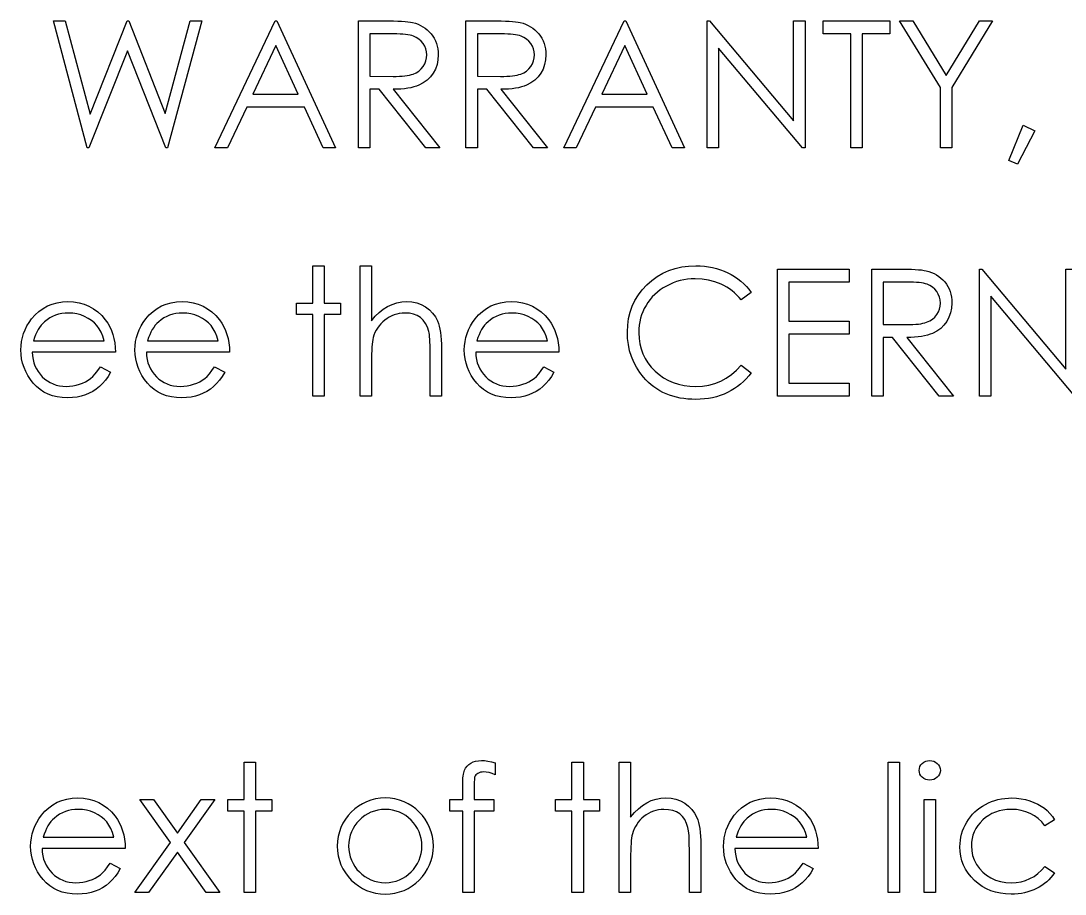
# Model space of a CAD drawing. Header units: millimetres. Extents: x -49 to 245, y 0 to 119.
# Drawn here: x -29.75 to -1.01, y 67.33 to 91.38 of the extents above; entities that cross this region are included whole.
import ezdxf

# ---------------------------------------------------------------- set-up
doc = ezdxf.new("R2010")
doc.units = ezdxf.units.MM

msp = doc.modelspace()

# ---------------------------------------------------------------- linework, layer by layer
at = {"color": 7, "linetype": 'Continuous', "flags": 128}
for points in [[(-28.852, 91.379), (-28.528, 91.379), (-28.528, 91.379), (-27.843, 88.812), (-27.843, 88.812), (-26.824, 91.379), (-26.824, 91.379), (-26.778, 91.379), (-26.778, 91.379), (-25.779, 88.829), (-25.779, 88.829), (-25.09, 91.379), (-25.09, 91.379), (-24.769, 91.379), (-24.769, 91.379), (-25.713, 87.879), (-25.713, 87.879), (-25.758, 87.879), (-25.758, 87.879), (-26.811, 90.555), (-26.811, 90.555), (-27.876, 87.879), (-27.876, 87.879), (-27.921, 87.879), (-27.921, 87.879), (-28.852, 91.379)], [(-22.705, 91.379), (-21.09, 87.879), (-21.09, 87.879), (-21.431, 87.879), (-21.431, 87.879), (-21.948, 89), (-21.948, 89), (-23.535, 89), (-23.535, 89), (-24.067, 87.879), (-24.067, 87.879), (-24.41, 87.879), (-24.41, 87.879), (-22.75, 91.379), (-22.75, 91.379), (-22.705, 91.379)], [(-20.461, 91.379), (-19.761, 91.379), (-19.761, 91.379), (-19.621, 91.378), (-19.492, 91.376), (-19.375, 91.371), (-19.27, 91.367), (-19.177, 91.36), (-19.096, 91.352), (-19.025, 91.342), (-18.968, 91.331), (-18.968, 91.331), (-18.892, 91.311), (-18.819, 91.285), (-18.749, 91.254), (-18.684, 91.218), (-18.622, 91.177), (-18.564, 91.13), (-18.509, 91.079), (-18.459, 91.022), (-18.413, 90.962), (-18.373, 90.898), (-18.339, 90.83), (-18.312, 90.759), (-18.29, 90.685), (-18.275, 90.608), (-18.265, 90.527), (-18.263, 90.443), (-18.263, 90.443), (-18.271, 90.303), (-18.297, 90.173), (-18.34, 90.051), (-18.401, 89.937), (-18.477, 89.835), (-18.568, 89.746), (-18.675, 89.67), (-18.795, 89.607), (-18.863, 89.582), (-18.936, 89.558), (-19.015, 89.539), (-19.1, 89.523), (-19.192, 89.511), (-19.29, 89.502), (-19.394, 89.496), (-19.504, 89.494), (-19.504, 89.494), (-18.218, 87.879), (-18.218, 87.879), (-18.606, 87.879), (-18.606, 87.879), (-19.892, 89.494), (-19.892, 89.494), (-20.147, 89.494), (-20.147, 89.494), (-20.147, 87.879), (-20.147, 87.879), (-20.461, 87.879), (-20.461, 87.879), (-20.461, 91.379)], [(-17.5, 91.379), (-16.799, 91.379), (-16.799, 91.379), (-16.659, 91.378), (-16.53, 91.376), (-16.414, 91.371), (-16.309, 91.367), (-16.215, 91.36), (-16.134, 91.352), (-16.064, 91.342), (-16.006, 91.331), (-16.006, 91.331), (-15.93, 91.311), (-15.857, 91.285), (-15.788, 91.254), (-15.722, 91.218), (-15.661, 91.177), (-15.603, 91.13), (-15.548, 91.079), (-15.497, 91.022), (-15.451, 90.962), (-15.411, 90.898), (-15.377, 90.83), (-15.35, 90.759), (-15.328, 90.685), (-15.313, 90.608), (-15.304, 90.527), (-15.301, 90.443), (-15.301, 90.443), (-15.309, 90.303), (-15.335, 90.173), (-15.379, 90.051), (-15.439, 89.937), (-15.516, 89.835), (-15.607, 89.746), (-15.713, 89.67), (-15.834, 89.607), (-15.901, 89.582), (-15.974, 89.558), (-16.053, 89.539), (-16.139, 89.523), (-16.231, 89.511), (-16.328, 89.502), (-16.432, 89.496), (-16.542, 89.494), (-16.542, 89.494), (-15.256, 87.879), (-15.256, 87.879), (-15.645, 87.879), (-15.645, 87.879), (-16.93, 89.494), (-16.93, 89.494), (-17.186, 89.494), (-17.186, 89.494), (-17.186, 87.879), (-17.186, 87.879), (-17.5, 87.879), (-17.5, 87.879), (-17.5, 91.379)], [(-13.102, 91.379), (-11.487, 87.879), (-11.487, 87.879), (-11.828, 87.879), (-11.828, 87.879), (-12.346, 89), (-12.346, 89), (-13.932, 89), (-13.932, 89), (-14.465, 87.879), (-14.465, 87.879), (-14.807, 87.879), (-14.807, 87.879), (-13.147, 91.379), (-13.147, 91.379), (-13.102, 91.379)], [(-10.859, 87.879), (-10.859, 91.379), (-10.859, 91.379), (-10.793, 91.379), (-10.793, 91.379), (-8.481, 88.624), (-8.481, 88.624), (-8.481, 91.379), (-8.481, 91.379), (-8.166, 91.379), (-8.166, 91.379), (-8.166, 87.879), (-8.166, 87.879), (-8.238, 87.879), (-8.238, 87.879), (-10.545, 90.627), (-10.545, 90.627), (-10.545, 87.879), (-10.545, 87.879), (-10.859, 87.879)], [(-7.673, 91.02), (-7.673, 91.379), (-7.673, 91.379), (-5.833, 91.379), (-5.833, 91.379), (-5.833, 91.02), (-5.833, 91.02), (-6.596, 91.02), (-6.596, 91.02), (-6.596, 87.879), (-6.596, 87.879), (-6.91, 87.879), (-6.91, 87.879), (-6.91, 91.02), (-6.91, 91.02), (-7.673, 91.02)], [(-5.564, 91.379), (-5.204, 91.379), (-5.204, 91.379), (-4.284, 89.875), (-4.284, 89.875), (-3.366, 91.379), (-3.366, 91.379), (-3.006, 91.379), (-3.006, 91.379), (-4.128, 89.542), (-4.128, 89.542), (-4.128, 87.879), (-4.128, 87.879), (-4.442, 87.879), (-4.442, 87.879), (-4.442, 89.542), (-4.442, 89.542), (-5.564, 91.379)], [(-20.147, 91.02), (-20.147, 89.853), (-20.147, 89.853), (-19.506, 89.848), (-19.506, 89.848), (-19.417, 89.849), (-19.333, 89.852), (-19.255, 89.857), (-19.182, 89.864), (-19.117, 89.873), (-19.057, 89.884), (-19.003, 89.898), (-18.955, 89.913), (-18.871, 89.951), (-18.796, 89.998), (-18.732, 90.055), (-18.677, 90.122), (-18.633, 90.196), (-18.602, 90.274), (-18.583, 90.357), (-18.577, 90.443), (-18.577, 90.443), (-18.583, 90.527), (-18.602, 90.608), (-18.634, 90.684), (-18.678, 90.757), (-18.733, 90.823), (-18.795, 90.878), (-18.866, 90.923), (-18.944, 90.959), (-18.989, 90.973), (-19.04, 90.985), (-19.098, 90.996), (-19.163, 91.004), (-19.235, 91.011), (-19.314, 91.016), (-19.399, 91.019), (-19.491, 91.02), (-19.491, 91.02), (-20.147, 91.02)], [(-17.186, 91.02), (-17.186, 89.853), (-17.186, 89.853), (-16.545, 89.848), (-16.545, 89.848), (-16.455, 89.849), (-16.371, 89.852), (-16.293, 89.857), (-16.221, 89.864), (-16.155, 89.873), (-16.095, 89.884), (-16.041, 89.898), (-15.994, 89.913), (-15.91, 89.951), (-15.835, 89.998), (-15.77, 90.055), (-15.715, 90.122), (-15.671, 90.196), (-15.64, 90.274), (-15.621, 90.357), (-15.615, 90.443), (-15.615, 90.443), (-15.621, 90.527), (-15.64, 90.608), (-15.673, 90.684), (-15.717, 90.757), (-15.772, 90.823), (-15.834, 90.878), (-15.904, 90.923), (-15.983, 90.959), (-16.027, 90.973), (-16.079, 90.985), (-16.137, 90.996), (-16.201, 91.004), (-16.274, 91.011), (-16.352, 91.016), (-16.438, 91.019), (-16.529, 91.02), (-16.529, 91.02), (-17.186, 91.02)], [(-22.731, 90.696), (-23.365, 89.359), (-23.365, 89.359), (-22.114, 89.359), (-22.114, 89.359), (-22.731, 90.696)], [(-13.128, 90.696), (-13.762, 89.359), (-13.762, 89.359), (-12.511, 89.359), (-12.511, 89.359), (-13.128, 90.696)], [(-2.161, 88.507), (-1.84, 88.351), (-1.84, 88.351), (-2.322, 87.43), (-2.322, 87.43), (-2.557, 87.532), (-2.557, 87.532), (-2.161, 88.507)], [(-21.718, 84.635), (-21.404, 84.635), (-21.404, 84.635), (-21.404, 83.603), (-21.404, 83.603), (-20.955, 83.603), (-20.955, 83.603), (-20.955, 83.289), (-20.955, 83.289), (-21.404, 83.289), (-21.404, 83.289), (-21.404, 81.045), (-21.404, 81.045), (-21.718, 81.045), (-21.718, 81.045), (-21.718, 83.289), (-21.718, 83.289), (-22.166, 83.289), (-22.166, 83.289), (-22.166, 83.603), (-22.166, 83.603), (-21.718, 83.603), (-21.718, 83.603), (-21.718, 84.635)], [(-20.416, 84.635), (-20.102, 84.635), (-20.102, 84.635), (-20.102, 83.12), (-20.102, 83.12), (-19.999, 83.244), (-19.889, 83.351), (-19.776, 83.442), (-19.656, 83.516), (-19.532, 83.573), (-19.403, 83.615), (-19.269, 83.639), (-19.129, 83.648), (-19.129, 83.648), (-18.988, 83.639), (-18.854, 83.612), (-18.73, 83.566), (-18.613, 83.503), (-18.508, 83.425), (-18.417, 83.334), (-18.341, 83.231), (-18.28, 83.115), (-18.255, 83.05), (-18.233, 82.975), (-18.215, 82.893), (-18.2, 82.802), (-18.188, 82.702), (-18.18, 82.594), (-18.174, 82.477), (-18.173, 82.351), (-18.173, 82.351), (-18.173, 81.045), (-18.173, 81.045), (-18.487, 81.045), (-18.487, 81.045), (-18.487, 82.248), (-18.487, 82.248), (-18.488, 82.353), (-18.489, 82.448), (-18.492, 82.534), (-18.496, 82.612), (-18.501, 82.68), (-18.507, 82.739), (-18.515, 82.79), (-18.523, 82.83), (-18.523, 82.83), (-18.561, 82.948), (-18.612, 83.05), (-18.675, 83.137), (-18.751, 83.207), (-18.84, 83.263), (-18.942, 83.302), (-19.057, 83.326), (-19.185, 83.334), (-19.185, 83.334), (-19.26, 83.331), (-19.334, 83.322), (-19.406, 83.306), (-19.476, 83.285), (-19.544, 83.257), (-19.609, 83.224), (-19.673, 83.184), (-19.734, 83.139), (-19.792, 83.088), (-19.845, 83.036), (-19.893, 82.98), (-19.935, 82.921), (-19.973, 82.859), (-20.005, 82.794), (-20.032, 82.726), (-20.054, 82.656), (-20.054, 82.656), (-20.065, 82.605), (-20.075, 82.544), (-20.083, 82.473), (-20.09, 82.392), (-20.095, 82.302), (-20.1, 82.201), (-20.102, 82.091), (-20.102, 81.97), (-20.102, 81.97), (-20.102, 81.045), (-20.102, 81.045), (-20.416, 81.045), (-20.416, 81.045), (-20.416, 84.635)], [(-9.647, 83.903), (-9.922, 83.693), (-9.922, 83.693), (-9.982, 83.762), (-10.044, 83.827), (-10.109, 83.888), (-10.177, 83.945), (-10.249, 83.997), (-10.322, 84.045), (-10.4, 84.088), (-10.479, 84.127), (-10.646, 84.193), (-10.821, 84.239), (-11.003, 84.267), (-11.194, 84.276), (-11.194, 84.276), (-11.299, 84.273), (-11.403, 84.263), (-11.504, 84.248), (-11.603, 84.226), (-11.702, 84.198), (-11.797, 84.164), (-11.89, 84.124), (-11.982, 84.078), (-12.07, 84.026), (-12.153, 83.97), (-12.231, 83.909), (-12.304, 83.845), (-12.372, 83.776), (-12.434, 83.703), (-12.492, 83.625), (-12.544, 83.544), (-12.591, 83.459), (-12.631, 83.371), (-12.666, 83.282), (-12.694, 83.189), (-12.715, 83.093), (-12.731, 82.996), (-12.741, 82.895), (-12.743, 82.792), (-12.743, 82.792), (-12.736, 82.637), (-12.715, 82.489), (-12.681, 82.347), (-12.632, 82.213), (-12.569, 82.084), (-12.492, 81.962), (-12.402, 81.846), (-12.297, 81.737), (-12.182, 81.638), (-12.06, 81.552), (-11.93, 81.48), (-11.793, 81.42), (-11.649, 81.374), (-11.497, 81.341), (-11.338, 81.321), (-11.172, 81.314), (-11.172, 81.314), (-10.989, 81.324), (-10.814, 81.351), (-10.646, 81.396), (-10.486, 81.46), (-10.334, 81.542), (-10.188, 81.643), (-10.052, 81.761), (-9.922, 81.898), (-9.922, 81.898), (-9.647, 81.69), (-9.647, 81.69), (-9.715, 81.605), (-9.786, 81.524), (-9.861, 81.449), (-9.94, 81.379), (-10.024, 81.313), (-10.111, 81.253), (-10.203, 81.197), (-10.299, 81.147), (-10.397, 81.102), (-10.499, 81.063), (-10.604, 81.03), (-10.712, 81.003), (-10.822, 80.982), (-10.935, 80.967), (-11.051, 80.958), (-11.17, 80.955), (-11.17, 80.955), (-11.283, 80.958), (-11.393, 80.965), (-11.5, 80.977), (-11.603, 80.994), (-11.704, 81.015), (-11.802, 81.042), (-11.896, 81.073), (-11.988, 81.108), (-12.077, 81.149), (-12.163, 81.195), (-12.246, 81.245), (-12.326, 81.3), (-12.402, 81.359), (-12.476, 81.424), (-12.546, 81.493), (-12.614, 81.568), (-12.614, 81.568), (-12.717, 81.7), (-12.808, 81.84), (-12.884, 81.985), (-12.947, 82.138), (-12.995, 82.297), (-13.029, 82.464), (-13.05, 82.636), (-13.057, 82.816), (-13.057, 82.816), (-13.049, 83.004), (-13.024, 83.185), (-12.982, 83.358), (-12.923, 83.524), (-12.848, 83.681), (-12.755, 83.832), (-12.647, 83.974), (-12.52, 84.11), (-12.382, 84.233), (-12.235, 84.34), (-12.079, 84.429), (-11.915, 84.504), (-11.743, 84.561), (-11.562, 84.602), (-11.372, 84.627), (-11.174, 84.635), (-11.174, 84.635), (-11.054, 84.632), (-10.936, 84.623), (-10.822, 84.608), (-10.71, 84.587), (-10.601, 84.56), (-10.496, 84.526), (-10.393, 84.487), (-10.293, 84.442), (-10.197, 84.392), (-10.105, 84.336), (-10.017, 84.276), (-9.935, 84.211), (-9.856, 84.141), (-9.782, 84.067), (-9.712, 83.987), (-9.647, 83.903)], [(-8.929, 84.545), (-6.955, 84.545), (-6.955, 84.545), (-6.955, 84.186), (-6.955, 84.186), (-8.615, 84.186), (-8.615, 84.186), (-8.615, 83.109), (-8.615, 83.109), (-6.955, 83.109), (-6.955, 83.109), (-6.955, 82.75), (-6.955, 82.75), (-8.615, 82.75), (-8.615, 82.75), (-8.615, 81.404), (-8.615, 81.404), (-6.955, 81.404), (-6.955, 81.404), (-6.955, 81.045), (-6.955, 81.045), (-8.929, 81.045), (-8.929, 81.045), (-8.929, 84.545)], [(-6.327, 84.545), (-5.626, 84.545), (-5.626, 84.545), (-5.486, 84.544), (-5.357, 84.542), (-5.241, 84.538), (-5.135, 84.533), (-5.042, 84.526), (-4.961, 84.519), (-4.891, 84.509), (-4.833, 84.498), (-4.833, 84.498), (-4.757, 84.477), (-4.684, 84.451), (-4.615, 84.42), (-4.549, 84.385), (-4.488, 84.343), (-4.429, 84.297), (-4.375, 84.246), (-4.324, 84.189), (-4.278, 84.129), (-4.238, 84.064), (-4.204, 83.997), (-4.177, 83.926), (-4.155, 83.852), (-4.14, 83.775), (-4.131, 83.693), (-4.128, 83.609), (-4.128, 83.609), (-4.136, 83.47), (-4.162, 83.339), (-4.206, 83.217), (-4.266, 83.104), (-4.343, 83.001), (-4.434, 82.912), (-4.54, 82.837), (-4.661, 82.774), (-4.728, 82.748), (-4.801, 82.725), (-4.88, 82.706), (-4.966, 82.69), (-5.058, 82.677), (-5.155, 82.668), (-5.259, 82.663), (-5.369, 82.661), (-5.369, 82.661), (-4.083, 81.045), (-4.083, 81.045), (-4.472, 81.045), (-4.472, 81.045), (-5.757, 82.661), (-5.757, 82.661), (-6.013, 82.661), (-6.013, 82.661), (-6.013, 81.045), (-6.013, 81.045), (-6.327, 81.045), (-6.327, 81.045), (-6.327, 84.545)], [(-3.365, 81.045), (-3.365, 84.545), (-3.365, 84.545), (-3.299, 84.545), (-3.299, 84.545), (-0.987, 81.79), (-0.987, 81.79), (-0.987, 84.545), (-0.987, 84.545), (-0.673, 84.545), (-0.673, 84.545), (-0.673, 81.045), (-0.673, 81.045), (-0.744, 81.045), (-0.744, 81.045), (-3.051, 83.794), (-3.051, 83.794), (-3.051, 81.045), (-3.051, 81.045), (-3.365, 81.045)], [(-6.013, 84.186), (-6.013, 83.02), (-6.013, 83.02), (-5.372, 83.015), (-5.372, 83.015), (-5.282, 83.015), (-5.198, 83.019), (-5.12, 83.024), (-5.048, 83.031), (-4.982, 83.04), (-4.922, 83.051), (-4.868, 83.064), (-4.821, 83.08), (-4.737, 83.118), (-4.662, 83.165), (-4.597, 83.222), (-4.542, 83.289), (-4.498, 83.363), (-4.467, 83.441), (-4.448, 83.524), (-4.442, 83.61), (-4.442, 83.61), (-4.448, 83.694), (-4.467, 83.775), (-4.5, 83.851), (-4.544, 83.923), (-4.598, 83.989), (-4.661, 84.045), (-4.731, 84.09), (-4.809, 84.125), (-4.854, 84.139), (-4.906, 84.152), (-4.964, 84.162), (-5.028, 84.171), (-5.1, 84.178), (-5.179, 84.183), (-5.265, 84.186), (-5.356, 84.186), (-5.356, 84.186), (-6.013, 84.186)], [(-27.561, 81.853), (-27.282, 81.706), (-27.282, 81.706), (-27.351, 81.589), (-27.424, 81.484), (-27.503, 81.39), (-27.587, 81.309), (-27.676, 81.238), (-27.77, 81.176), (-27.87, 81.123), (-27.975, 81.079), (-28.087, 81.044), (-28.205, 81.02), (-28.331, 81.005), (-28.463, 81), (-28.463, 81), (-28.61, 81.007), (-28.749, 81.026), (-28.88, 81.057), (-29.002, 81.101), (-29.116, 81.158), (-29.222, 81.227), (-29.32, 81.309), (-29.409, 81.404), (-29.489, 81.507), (-29.558, 81.612), (-29.617, 81.722), (-29.664, 81.835), (-29.702, 81.95), (-29.729, 82.069), (-29.744, 82.192), (-29.75, 82.317), (-29.75, 82.317), (-29.745, 82.435), (-29.732, 82.55), (-29.708, 82.661), (-29.676, 82.77), (-29.635, 82.875), (-29.584, 82.977), (-29.524, 83.076), (-29.455, 83.171), (-29.455, 83.171), (-29.358, 83.282), (-29.253, 83.38), (-29.14, 83.461), (-29.019, 83.529), (-28.89, 83.58), (-28.753, 83.618), (-28.608, 83.64), (-28.456, 83.648), (-28.456, 83.648), (-28.298, 83.64), (-28.149, 83.616), (-28.008, 83.577), (-27.876, 83.522), (-27.751, 83.451), (-27.634, 83.364), (-27.526, 83.262), (-27.426, 83.144), (-27.426, 83.144), (-27.361, 83.052), (-27.306, 82.956), (-27.258, 82.853), (-27.219, 82.745), (-27.189, 82.631), (-27.166, 82.512), (-27.153, 82.387), (-27.147, 82.257), (-27.147, 82.257), (-29.436, 82.257), (-29.436, 82.257), (-29.429, 82.156), (-29.415, 82.059), (-29.393, 81.967), (-29.362, 81.88), (-29.324, 81.798), (-29.278, 81.72), (-29.223, 81.647), (-29.161, 81.579), (-29.092, 81.517), (-29.02, 81.463), (-28.943, 81.417), (-28.863, 81.38), (-28.779, 81.352), (-28.69, 81.331), (-28.599, 81.319), (-28.502, 81.314), (-28.502, 81.314), (-28.409, 81.318), (-28.317, 81.329), (-28.226, 81.348), (-28.136, 81.374), (-28.05, 81.406), (-27.97, 81.444), (-27.898, 81.486), (-27.832, 81.533), (-27.768, 81.59), (-27.702, 81.663), (-27.632, 81.75), (-27.561, 81.853)], [(-24.42, 81.853), (-24.141, 81.706), (-24.141, 81.706), (-24.21, 81.589), (-24.283, 81.484), (-24.362, 81.39), (-24.446, 81.309), (-24.535, 81.238), (-24.629, 81.176), (-24.729, 81.123), (-24.834, 81.079), (-24.946, 81.044), (-25.064, 81.02), (-25.19, 81.005), (-25.322, 81), (-25.322, 81), (-25.469, 81.007), (-25.608, 81.026), (-25.739, 81.057), (-25.861, 81.101), (-25.975, 81.158), (-26.081, 81.227), (-26.179, 81.309), (-26.268, 81.404), (-26.348, 81.507), (-26.417, 81.612), (-26.476, 81.722), (-26.523, 81.835), (-26.561, 81.95), (-26.588, 82.069), (-26.603, 82.192), (-26.609, 82.317), (-26.609, 82.317), (-26.604, 82.435), (-26.591, 82.55), (-26.567, 82.661), (-26.535, 82.77), (-26.494, 82.875), (-26.443, 82.977), (-26.383, 83.076), (-26.314, 83.171), (-26.314, 83.171), (-26.217, 83.282), (-26.112, 83.38), (-25.999, 83.461), (-25.877, 83.529), (-25.748, 83.58), (-25.612, 83.618), (-25.467, 83.64), (-25.314, 83.648), (-25.314, 83.648), (-25.157, 83.64), (-25.008, 83.616), (-24.867, 83.577), (-24.735, 83.522), (-24.61, 83.451), (-24.493, 83.364), (-24.385, 83.262), (-24.285, 83.144), (-24.285, 83.144), (-24.22, 83.052), (-24.165, 82.956), (-24.117, 82.853), (-24.078, 82.745), (-24.048, 82.631), (-24.025, 82.512), (-24.012, 82.387), (-24.006, 82.257), (-24.006, 82.257), (-26.295, 82.257), (-26.295, 82.257), (-26.288, 82.156), (-26.274, 82.059), (-26.252, 81.967), (-26.221, 81.88), (-26.183, 81.798), (-26.137, 81.72), (-26.082, 81.647), (-26.02, 81.579), (-25.951, 81.517), (-25.879, 81.463), (-25.802, 81.417), (-25.722, 81.38), (-25.638, 81.352), (-25.549, 81.331), (-25.458, 81.319), (-25.361, 81.314), (-25.361, 81.314), (-25.268, 81.318), (-25.176, 81.329), (-25.085, 81.348), (-24.995, 81.374), (-24.909, 81.406), (-24.829, 81.444), (-24.757, 81.486), (-24.691, 81.533), (-24.627, 81.59), (-24.561, 81.663), (-24.491, 81.75), (-24.42, 81.853)], [(-15.356, 81.853), (-15.077, 81.706), (-15.077, 81.706), (-15.145, 81.589), (-15.219, 81.484), (-15.298, 81.39), (-15.382, 81.309), (-15.471, 81.238), (-15.565, 81.176), (-15.665, 81.123), (-15.77, 81.079), (-15.882, 81.044), (-16, 81.02), (-16.126, 81.005), (-16.258, 81), (-16.258, 81), (-16.405, 81.007), (-16.544, 81.026), (-16.675, 81.057), (-16.797, 81.101), (-16.911, 81.158), (-17.017, 81.227), (-17.115, 81.309), (-17.204, 81.404), (-17.284, 81.507), (-17.353, 81.612), (-17.411, 81.722), (-17.459, 81.835), (-17.497, 81.95), (-17.524, 82.069), (-17.539, 82.192), (-17.545, 82.317), (-17.545, 82.317), (-17.54, 82.435), (-17.526, 82.55), (-17.503, 82.661), (-17.471, 82.77), (-17.43, 82.875), (-17.379, 82.977), (-17.319, 83.076), (-17.25, 83.171), (-17.25, 83.171), (-17.153, 83.282), (-17.048, 83.38), (-16.935, 83.461), (-16.813, 83.529), (-16.684, 83.58), (-16.548, 83.618), (-16.403, 83.64), (-16.25, 83.648), (-16.25, 83.648), (-16.093, 83.64), (-15.944, 83.616), (-15.803, 83.577), (-15.671, 83.522), (-15.546, 83.451), (-15.429, 83.364), (-15.321, 83.262), (-15.22, 83.144), (-15.22, 83.144), (-15.156, 83.052), (-15.101, 82.956), (-15.053, 82.853), (-15.014, 82.745), (-14.983, 82.631), (-14.961, 82.512), (-14.948, 82.387), (-14.942, 82.257), (-14.942, 82.257), (-17.231, 82.257), (-17.231, 82.257), (-17.224, 82.156), (-17.21, 82.059), (-17.188, 81.967), (-17.157, 81.88), (-17.119, 81.798), (-17.073, 81.72), (-17.018, 81.647), (-16.956, 81.579), (-16.887, 81.517), (-16.815, 81.463), (-16.738, 81.417), (-16.658, 81.38), (-16.574, 81.352), (-16.485, 81.331), (-16.393, 81.319), (-16.297, 81.314), (-16.297, 81.314), (-16.203, 81.318), (-16.112, 81.329), (-16.02, 81.348), (-15.931, 81.374), (-15.844, 81.406), (-15.765, 81.444), (-15.693, 81.486), (-15.627, 81.533), (-15.563, 81.59), (-15.497, 81.663), (-15.427, 81.75), (-15.356, 81.853)], [(-27.461, 82.571), (-27.498, 82.695), (-27.544, 82.806), (-27.597, 82.903), (-27.657, 82.987), (-27.726, 83.062), (-27.806, 83.128), (-27.895, 83.187), (-27.996, 83.238), (-28.102, 83.28), (-28.212, 83.31), (-28.324, 83.328), (-28.439, 83.334), (-28.439, 83.334), (-28.533, 83.33), (-28.624, 83.319), (-28.712, 83.3), (-28.796, 83.274), (-28.877, 83.24), (-28.954, 83.199), (-29.028, 83.15), (-29.098, 83.094), (-29.098, 83.094), (-29.148, 83.048), (-29.193, 82.996), (-29.236, 82.939), (-29.275, 82.877), (-29.312, 82.808), (-29.345, 82.734), (-29.375, 82.656), (-29.403, 82.571), (-29.403, 82.571), (-27.461, 82.571)], [(-24.32, 82.571), (-24.357, 82.695), (-24.403, 82.806), (-24.456, 82.903), (-24.516, 82.987), (-24.585, 83.062), (-24.665, 83.128), (-24.754, 83.187), (-24.855, 83.238), (-24.961, 83.28), (-25.071, 83.31), (-25.183, 83.328), (-25.298, 83.334), (-25.298, 83.334), (-25.392, 83.33), (-25.483, 83.319), (-25.571, 83.3), (-25.655, 83.274), (-25.736, 83.24), (-25.813, 83.199), (-25.887, 83.15), (-25.957, 83.094), (-25.957, 83.094), (-26.006, 83.048), (-26.052, 82.996), (-26.095, 82.939), (-26.134, 82.877), (-26.171, 82.808), (-26.204, 82.734), (-26.234, 82.656), (-26.262, 82.571), (-26.262, 82.571), (-24.32, 82.571)], [(-15.256, 82.571), (-15.293, 82.695), (-15.339, 82.806), (-15.392, 82.903), (-15.452, 82.987), (-15.521, 83.062), (-15.6, 83.128), (-15.69, 83.187), (-15.79, 83.238), (-15.897, 83.28), (-16.007, 83.31), (-16.119, 83.328), (-16.234, 83.334), (-16.234, 83.334), (-16.328, 83.33), (-16.419, 83.319), (-16.507, 83.3), (-16.59, 83.274), (-16.672, 83.24), (-16.749, 83.199), (-16.822, 83.15), (-16.893, 83.094), (-16.893, 83.094), (-16.942, 83.048), (-16.988, 82.996), (-17.031, 82.939), (-17.07, 82.877), (-17.106, 82.808), (-17.14, 82.734), (-17.17, 82.656), (-17.198, 82.571), (-17.198, 82.571), (-15.256, 82.571)], [(-16.692, 70.947), (-16.692, 70.62), (-16.692, 70.62), (-16.782, 70.655), (-16.865, 70.679), (-16.941, 70.694), (-17.01, 70.699), (-17.01, 70.699), (-17.057, 70.696), (-17.101, 70.689), (-17.139, 70.677), (-17.174, 70.659), (-17.204, 70.638), (-17.228, 70.616), (-17.245, 70.592), (-17.256, 70.567), (-17.261, 70.552), (-17.264, 70.531), (-17.267, 70.504), (-17.269, 70.473), (-17.271, 70.435), (-17.272, 70.393), (-17.273, 70.344), (-17.273, 70.291), (-17.273, 70.291), (-17.273, 69.936), (-17.273, 69.936), (-16.737, 69.936), (-16.737, 69.936), (-16.737, 69.622), (-16.737, 69.622), (-17.274, 69.622), (-17.274, 69.622), (-17.275, 67.379), (-17.275, 67.379), (-17.59, 67.379), (-17.59, 67.379), (-17.59, 69.622), (-17.59, 69.622), (-17.948, 69.622), (-17.948, 69.622), (-17.948, 69.936), (-17.948, 69.936), (-17.59, 69.936), (-17.59, 69.936), (-17.59, 70.345), (-17.59, 70.345), (-17.589, 70.413), (-17.586, 70.475), (-17.583, 70.533), (-17.577, 70.586), (-17.57, 70.633), (-17.561, 70.676), (-17.551, 70.714), (-17.539, 70.746), (-17.51, 70.803), (-17.471, 70.855), (-17.424, 70.9), (-17.368, 70.94), (-17.304, 70.972), (-17.234, 70.995), (-17.158, 71.008), (-17.075, 71.013), (-17.075, 71.013), (-16.991, 71.009), (-16.899, 70.997), (-16.799, 70.976), (-16.692, 70.947)], [(-4.735, 71.013), (-4.677, 71.008), (-4.623, 70.993), (-4.573, 70.968), (-4.528, 70.934), (-4.49, 70.893), (-4.464, 70.846), (-4.448, 70.796), (-4.442, 70.742), (-4.442, 70.742), (-4.448, 70.69), (-4.464, 70.641), (-4.49, 70.595), (-4.528, 70.554), (-4.573, 70.52), (-4.623, 70.494), (-4.677, 70.48), (-4.735, 70.475), (-4.735, 70.475), (-4.793, 70.48), (-4.845, 70.494), (-4.895, 70.52), (-4.94, 70.554), (-4.977, 70.595), (-5.004, 70.641), (-5.02, 70.69), (-5.025, 70.742), (-5.025, 70.742), (-5.02, 70.796), (-5.004, 70.846), (-4.977, 70.893), (-4.94, 70.934), (-4.895, 70.968), (-4.845, 70.993), (-4.793, 71.008), (-4.735, 71.013)], [(-23.602, 70.968), (-23.288, 70.968), (-23.288, 70.968), (-23.288, 69.936), (-23.288, 69.936), (-22.84, 69.936), (-22.84, 69.936), (-22.84, 69.622), (-22.84, 69.622), (-23.288, 69.622), (-23.288, 69.622), (-23.288, 67.379), (-23.288, 67.379), (-23.602, 67.379), (-23.602, 67.379), (-23.602, 69.622), (-23.602, 69.622), (-24.051, 69.622), (-24.051, 69.622), (-24.051, 69.936), (-24.051, 69.936), (-23.602, 69.936), (-23.602, 69.936), (-23.602, 70.968)], [(-14.583, 70.968), (-14.269, 70.968), (-14.269, 70.968), (-14.269, 69.936), (-14.269, 69.936), (-13.82, 69.936), (-13.82, 69.936), (-13.82, 69.622), (-13.82, 69.622), (-14.269, 69.622), (-14.269, 69.622), (-14.269, 67.379), (-14.269, 67.379), (-14.583, 67.379), (-14.583, 67.379), (-14.583, 69.622), (-14.583, 69.622), (-15.032, 69.622), (-15.032, 69.622), (-15.032, 69.936), (-15.032, 69.936), (-14.583, 69.936), (-14.583, 69.936), (-14.583, 70.968)], [(-13.282, 70.968), (-12.968, 70.968), (-12.968, 70.968), (-12.968, 69.453), (-12.968, 69.453), (-12.864, 69.577), (-12.755, 69.684), (-12.641, 69.776), (-12.522, 69.849), (-12.398, 69.907), (-12.268, 69.948), (-12.134, 69.973), (-11.995, 69.981), (-11.995, 69.981), (-11.853, 69.972), (-11.72, 69.945), (-11.595, 69.9), (-11.479, 69.837), (-11.373, 69.758), (-11.282, 69.668), (-11.207, 69.564), (-11.146, 69.448), (-11.12, 69.383), (-11.099, 69.309), (-11.08, 69.227), (-11.065, 69.136), (-11.054, 69.035), (-11.045, 68.927), (-11.04, 68.81), (-11.038, 68.685), (-11.038, 68.685), (-11.038, 67.379), (-11.038, 67.379), (-11.352, 67.379), (-11.352, 67.379), (-11.352, 68.582), (-11.352, 68.582), (-11.353, 68.686), (-11.354, 68.781), (-11.357, 68.868), (-11.361, 68.946), (-11.366, 69.014), (-11.373, 69.072), (-11.38, 69.123), (-11.389, 69.164), (-11.389, 69.164), (-11.427, 69.281), (-11.477, 69.384), (-11.54, 69.47), (-11.617, 69.541), (-11.706, 69.596), (-11.807, 69.635), (-11.922, 69.659), (-12.05, 69.667), (-12.05, 69.667), (-12.126, 69.664), (-12.199, 69.655), (-12.272, 69.64), (-12.341, 69.619), (-12.409, 69.591), (-12.474, 69.558), (-12.538, 69.518), (-12.6, 69.472), (-12.658, 69.422), (-12.71, 69.369), (-12.758, 69.313), (-12.801, 69.254), (-12.838, 69.192), (-12.87, 69.128), (-12.898, 69.06), (-12.919, 68.99), (-12.919, 68.99), (-12.931, 68.939), (-12.94, 68.878), (-12.949, 68.807), (-12.956, 68.725), (-12.961, 68.635), (-12.965, 68.534), (-12.967, 68.424), (-12.968, 68.303), (-12.968, 68.303), (-12.968, 67.379), (-12.968, 67.379), (-13.282, 67.379), (-13.282, 67.379), (-13.282, 70.968)], [(-5.878, 70.968), (-5.564, 70.968), (-5.564, 70.968), (-5.564, 67.379), (-5.564, 67.379), (-5.878, 67.379), (-5.878, 67.379), (-5.878, 70.968)], [(-27.292, 68.186), (-27.013, 68.04), (-27.013, 68.04), (-27.081, 67.923), (-27.155, 67.817), (-27.233, 67.723), (-27.318, 67.642), (-27.407, 67.571), (-27.501, 67.51), (-27.601, 67.456), (-27.706, 67.412), (-27.817, 67.378), (-27.936, 67.353), (-28.061, 67.339), (-28.194, 67.334), (-28.194, 67.334), (-28.341, 67.34), (-28.48, 67.359), (-28.61, 67.39), (-28.733, 67.435), (-28.847, 67.491), (-28.953, 67.561), (-29.051, 67.643), (-29.14, 67.737), (-29.22, 67.84), (-29.289, 67.946), (-29.347, 68.055), (-29.395, 68.168), (-29.433, 68.284), (-29.46, 68.402), (-29.475, 68.525), (-29.481, 68.65), (-29.481, 68.65), (-29.476, 68.768), (-29.462, 68.883), (-29.439, 68.995), (-29.407, 69.103), (-29.366, 69.208), (-29.315, 69.31), (-29.255, 69.409), (-29.186, 69.504), (-29.186, 69.504), (-29.089, 69.616), (-28.983, 69.713), (-28.871, 69.795), (-28.749, 69.862), (-28.62, 69.914), (-28.484, 69.952), (-28.339, 69.973), (-28.186, 69.981), (-28.186, 69.981), (-28.029, 69.973), (-27.88, 69.95), (-27.739, 69.91), (-27.606, 69.856), (-27.482, 69.785), (-27.365, 69.698), (-27.257, 69.595), (-27.156, 69.478), (-27.156, 69.478), (-27.092, 69.386), (-27.036, 69.289), (-26.989, 69.186), (-26.95, 69.078), (-26.919, 68.964), (-26.897, 68.845), (-26.884, 68.72), (-26.878, 68.59), (-26.878, 68.59), (-29.166, 68.59), (-29.166, 68.59), (-29.16, 68.489), (-29.146, 68.392), (-29.124, 68.3), (-29.093, 68.214), (-29.055, 68.132), (-29.009, 68.054), (-28.954, 67.981), (-28.892, 67.912), (-28.823, 67.85), (-28.751, 67.796), (-28.674, 67.751), (-28.594, 67.714), (-28.509, 67.685), (-28.421, 67.665), (-28.329, 67.652), (-28.233, 67.648), (-28.233, 67.648), (-28.139, 67.651), (-28.047, 67.662), (-27.956, 67.681), (-27.867, 67.707), (-27.78, 67.74), (-27.701, 67.777), (-27.629, 67.82), (-27.563, 67.866), (-27.499, 67.923), (-27.433, 67.996), (-27.363, 68.083), (-27.292, 68.186)], [(-26.474, 69.936), (-26.1, 69.936), (-26.1, 69.936), (-25.442, 69.014), (-25.442, 69.014), (-24.784, 69.936), (-24.784, 69.936), (-24.41, 69.936), (-24.41, 69.936), (-25.255, 68.752), (-25.255, 68.752), (-24.275, 67.379), (-24.275, 67.379), (-24.649, 67.379), (-24.649, 67.379), (-25.442, 68.49), (-25.442, 68.49), (-26.235, 67.379), (-26.235, 67.379), (-26.609, 67.379), (-26.609, 67.379), (-25.629, 68.752), (-25.629, 68.752), (-26.474, 69.936)], [(-8.221, 68.186), (-7.942, 68.04), (-7.942, 68.04), (-8.011, 67.923), (-8.084, 67.817), (-8.163, 67.723), (-8.247, 67.642), (-8.336, 67.571), (-8.43, 67.51), (-8.53, 67.456), (-8.635, 67.412), (-8.747, 67.378), (-8.865, 67.353), (-8.991, 67.339), (-9.123, 67.334), (-9.123, 67.334), (-9.271, 67.34), (-9.41, 67.359), (-9.54, 67.39), (-9.663, 67.435), (-9.776, 67.491), (-9.882, 67.561), (-9.98, 67.643), (-10.069, 67.737), (-10.149, 67.84), (-10.219, 67.946), (-10.277, 68.055), (-10.325, 68.168), (-10.362, 68.284), (-10.389, 68.402), (-10.404, 68.525), (-10.41, 68.65), (-10.41, 68.65), (-10.405, 68.768), (-10.392, 68.883), (-10.369, 68.995), (-10.336, 69.103), (-10.295, 69.208), (-10.245, 69.31), (-10.184, 69.409), (-10.116, 69.504), (-10.116, 69.504), (-10.018, 69.616), (-9.913, 69.713), (-9.8, 69.795), (-9.679, 69.862), (-9.55, 69.914), (-9.413, 69.952), (-9.269, 69.973), (-9.116, 69.981), (-9.116, 69.981), (-8.959, 69.973), (-8.809, 69.95), (-8.668, 69.91), (-8.536, 69.856), (-8.411, 69.785), (-8.295, 69.698), (-8.186, 69.595), (-8.086, 69.478), (-8.086, 69.478), (-8.021, 69.386), (-7.966, 69.289), (-7.918, 69.186), (-7.88, 69.078), (-7.849, 68.964), (-7.826, 68.845), (-7.813, 68.72), (-7.807, 68.59), (-7.807, 68.59), (-10.096, 68.59), (-10.096, 68.59), (-10.09, 68.489), (-10.076, 68.392), (-10.053, 68.3), (-10.022, 68.214), (-9.984, 68.132), (-9.938, 68.054), (-9.883, 67.981), (-9.821, 67.912), (-9.752, 67.85), (-9.68, 67.796), (-9.604, 67.751), (-9.523, 67.714), (-9.439, 67.685), (-9.351, 67.665), (-9.259, 67.652), (-9.163, 67.648), (-9.163, 67.648), (-9.069, 67.651), (-8.977, 67.662), (-8.886, 67.681), (-8.796, 67.707), (-8.71, 67.74), (-8.631, 67.777), (-8.558, 67.82), (-8.492, 67.866), (-8.429, 67.923), (-8.362, 67.996), (-8.293, 68.083), (-8.221, 68.186)], [(-4.891, 69.936), (-4.577, 69.936), (-4.577, 69.936), (-4.577, 67.379), (-4.577, 67.379), (-4.891, 67.379), (-4.891, 67.379), (-4.891, 69.936)], [(-1.301, 69.382), (-1.564, 69.218), (-1.564, 69.218), (-1.653, 69.323), (-1.75, 69.415), (-1.855, 69.492), (-1.967, 69.555), (-2.088, 69.604), (-2.216, 69.639), (-2.351, 69.66), (-2.495, 69.667), (-2.495, 69.667), (-2.61, 69.662), (-2.721, 69.649), (-2.826, 69.626), (-2.926, 69.594), (-3.022, 69.553), (-3.112, 69.502), (-3.198, 69.443), (-3.278, 69.375), (-3.351, 69.3), (-3.414, 69.22), (-3.468, 69.138), (-3.512, 69.051), (-3.546, 68.96), (-3.57, 68.866), (-3.585, 68.767), (-3.59, 68.664), (-3.59, 68.664), (-3.58, 68.53), (-3.554, 68.401), (-3.509, 68.275), (-3.446, 68.153), (-3.368, 68.04), (-3.276, 67.939), (-3.172, 67.853), (-3.053, 67.78), (-2.924, 67.722), (-2.788, 67.681), (-2.644, 67.656), (-2.493, 67.648), (-2.493, 67.648), (-2.354, 67.655), (-2.222, 67.676), (-2.096, 67.711), (-1.976, 67.76), (-1.863, 67.823), (-1.757, 67.9), (-1.657, 67.991), (-1.564, 68.096), (-1.564, 68.096), (-1.301, 67.924), (-1.301, 67.924), (-1.349, 67.856), (-1.401, 67.791), (-1.457, 67.731), (-1.516, 67.675), (-1.579, 67.623), (-1.647, 67.574), (-1.719, 67.529), (-1.794, 67.489), (-1.872, 67.452), (-1.954, 67.421), (-2.037, 67.394), (-2.124, 67.372), (-2.213, 67.355), (-2.306, 67.343), (-2.4, 67.336), (-2.498, 67.334), (-2.498, 67.334), (-2.647, 67.339), (-2.788, 67.357), (-2.923, 67.387), (-3.052, 67.428), (-3.175, 67.482), (-3.292, 67.547), (-3.401, 67.624), (-3.504, 67.713), (-3.598, 67.81), (-3.679, 67.913), (-3.747, 68.021), (-3.803, 68.134), (-3.848, 68.252), (-3.878, 68.375), (-3.897, 68.503), (-3.904, 68.636), (-3.904, 68.636), (-3.901, 68.727), (-3.892, 68.816), (-3.878, 68.903), (-3.857, 68.989), (-3.831, 69.073), (-3.798, 69.156), (-3.761, 69.236), (-3.717, 69.316), (-3.668, 69.392), (-3.615, 69.464), (-3.557, 69.532), (-3.495, 69.595), (-3.429, 69.654), (-3.358, 69.708), (-3.282, 69.759), (-3.203, 69.805), (-3.12, 69.846), (-3.035, 69.882), (-2.947, 69.912), (-2.857, 69.937), (-2.764, 69.957), (-2.67, 69.97), (-2.572, 69.978), (-2.472, 69.981), (-2.472, 69.981), (-2.346, 69.976), (-2.222, 69.961), (-2.101, 69.938), (-1.982, 69.903), (-1.868, 69.861), (-1.763, 69.814), (-1.668, 69.76), (-1.581, 69.7), (-1.502, 69.633), (-1.429, 69.558), (-1.361, 69.474), (-1.301, 69.382)], [(-27.192, 68.904), (-27.229, 69.028), (-27.275, 69.139), (-27.327, 69.236), (-27.388, 69.321), (-27.456, 69.395), (-27.536, 69.462), (-27.626, 69.52), (-27.726, 69.572), (-27.833, 69.614), (-27.943, 69.643), (-28.055, 69.661), (-28.17, 69.667), (-28.17, 69.667), (-28.264, 69.663), (-28.355, 69.652), (-28.443, 69.633), (-28.526, 69.607), (-28.608, 69.573), (-28.685, 69.532), (-28.758, 69.483), (-28.829, 69.427), (-28.829, 69.427), (-28.878, 69.381), (-28.924, 69.329), (-28.967, 69.272), (-29.006, 69.21), (-29.042, 69.141), (-29.076, 69.068), (-29.106, 68.989), (-29.133, 68.904), (-29.133, 68.904), (-27.192, 68.904)], [(-8.122, 68.904), (-8.159, 69.028), (-8.204, 69.139), (-8.257, 69.236), (-8.317, 69.321), (-8.386, 69.395), (-8.466, 69.462), (-8.556, 69.52), (-8.656, 69.572), (-8.762, 69.614), (-8.872, 69.643), (-8.985, 69.661), (-9.1, 69.667), (-9.1, 69.667), (-9.194, 69.663), (-9.285, 69.652), (-9.372, 69.633), (-9.456, 69.607), (-9.537, 69.573), (-9.614, 69.532), (-9.688, 69.483), (-9.759, 69.427), (-9.759, 69.427), (-9.808, 69.381), (-9.853, 69.329), (-9.896, 69.272), (-9.935, 69.21), (-9.972, 69.141), (-10.005, 69.068), (-10.036, 68.989), (-10.063, 68.904), (-10.063, 68.904), (-8.122, 68.904)]]:
    msp.add_lwpolyline(points, dxfattribs=at)
at = {"color": 7, "linetype": 'Continuous'}
for centre, radius, start, end in [((-19.72, 68.657), 1.324, 90.0001, 89.9999), ((-19.721, 68.658), 1.009, 90.0002, 89.9998)]:
    msp.add_arc(centre, radius, start, end, dxfattribs=at)

doc.saveas('drawing.dxf')
